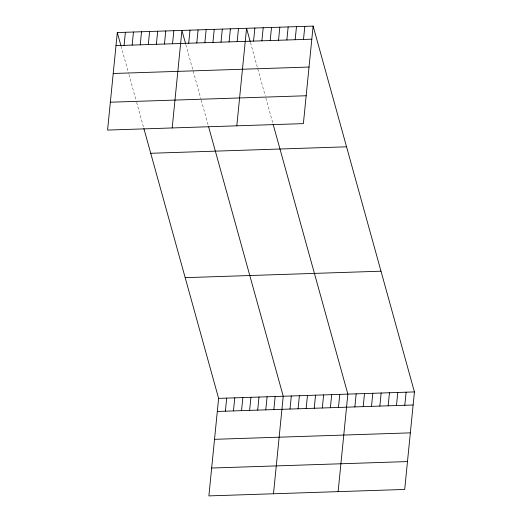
<?xml version="1.0" encoding="UTF-8"?>
<svg xmlns="http://www.w3.org/2000/svg" width="522" height="522" viewBox="0 0 522 522"><rect width="100%" height="100%" fill="white"/><g stroke="black" fill="none" stroke-linecap="round" stroke-linejoin="round"><path stroke-width="0.39" stroke-dasharray="2.61 1.96" d="M250.488 42.543L265.235 95.78M265.855 98.025L272.706 122.774M185.871 44.67L200.82 98.658M201.238 100.159L208.089 124.902M121.039 46.053L128.516 73.047M128.934 74.548L136.196 100.792M136.614 102.286L143.465 127.035"/><path stroke-width="0.78" d="M117.3 32.553L107.571 130.082L303.386 123.623L313.122 26.1L117.3 32.553L120.83 45.303M124.073 45.368L125.378 32.292M132.151 45.101L133.456 32.025M140.229 44.833L141.534 31.757M148.307 44.566L149.612 31.49M156.385 44.298L157.69 31.222M164.463 44.031L165.768 30.961M172.541 43.77L173.846 30.694M172.188 127.949L181.924 30.426L185.662 43.92M188.696 43.235L190.001 30.159M196.774 42.967L198.079 29.891M204.852 42.7L206.157 29.623M212.93 42.439L214.235 29.362M221.008 42.171L222.313 29.095M229.086 41.904L230.391 28.827M237.164 41.636L238.469 28.56M236.812 125.815L246.547 28.292L250.279 41.793M253.561 41.094L254.867 28.018M143.883 128.536L218.614 398.377L208.878 495.9L404.7 489.447L414.429 391.918L313.122 26.1M261.881 40.82L263.186 27.744M225.387 411.186L226.692 398.11M270.207 40.546L271.512 27.47M233.458 410.918L234.769 397.842M241.536 410.651L242.841 397.575M278.526 40.272L279.831 27.196M249.614 410.39L250.919 397.314M286.852 39.998L288.157 26.922M257.692 410.122L258.997 397.046M295.171 39.724L296.476 26.648M265.77 409.855L267.075 396.779M303.497 39.45L304.802 26.374M273.848 409.587L275.153 396.511M273.495 493.766L283.231 396.244L208.5 126.402M290.004 409.052L291.309 395.983M298.082 408.791L299.387 395.715M306.16 408.524L307.465 395.448M314.237 408.256L315.542 395.18M322.315 407.989L323.62 394.913M330.393 407.721L331.698 394.652M338.471 407.46L339.776 394.384M338.119 491.639L347.854 394.117L273.123 124.269M354.869 406.919L356.174 393.842M363.195 406.645L364.5 393.568M371.514 406.37L372.819 393.294M379.84 406.096L381.145 393.02M388.159 405.822L389.464 392.746M396.479 405.542L397.784 392.472M404.804 405.268L406.109 392.198M115.995 45.629L311.817 39.176M113.215 73.498L309.037 67.044M110.351 102.214L306.173 95.754M150.734 153.279L346.556 146.819M185.179 277.658L381.001 271.199M218.614 398.377L414.429 391.918M217.309 411.453L413.124 404.994M214.522 439.322L410.344 432.862M211.658 468.032L407.48 461.578"/></g></svg>
